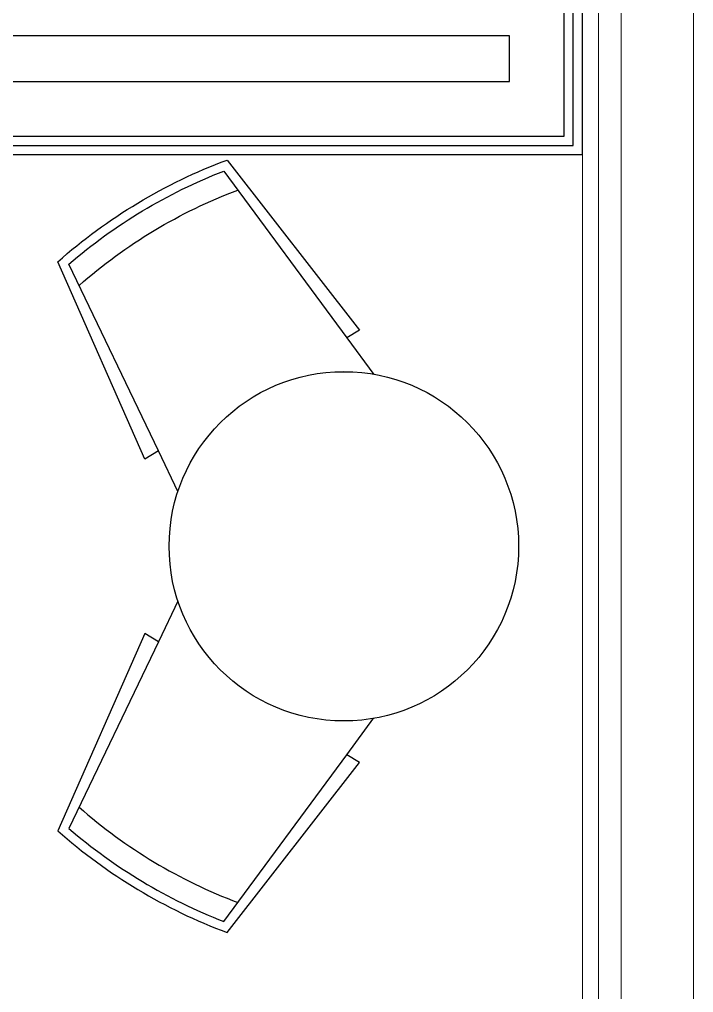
# Model space of a CAD drawing. Extents: x -678889171 to 586587, y -792238163 to 335485.
# Drawn here: x 91007 to 92485, y 61079 to 63212 of the extents above; entities that cross this region are included whole.
import ezdxf
from ezdxf.xclip import XClip

# ---------------------------------------------------------------- set-up
doc = ezdxf.new("R2010")
doc.units = 0
doc.header["$MEASUREMENT"] = 0
doc.header["$XCLIPFRAME"] = 2
doc.set_wipeout_variables(frame=1)
doc.layers.get('0').update_dxf_attribs({"color": 8})
for name, color, linetype in [('9TH-FURN$0$XR-A-TYP-3-4-6-8-10$0$I-FURN', 252, 'Continuous'), ('9TH-FURN$0$XR-A-TYP-3-4-6-8-10$0$I-FURN-CHAR', 252, 'Continuous'), ('9TH-FURN$0$XR-A-TYP-3-4-6-8-10$0$I-WIPEOUT', 252, 'Continuous'), ('XR-A-9TH-FLOOR$0$A-SITE-PATT', 252, 'Continuous'), ('XR-A-TYP 00(OUTER)$0$A-SEC-CLAD', 252, 'Continuous'), ('XR-A-TYP 00(OUTER)$0$A-WALL', 252, 'Continuous'), ('XR-A-TYP-4TH TO 10TH (OUTER)$0$A-DIM-IN', 252, 'Continuous')]:
    doc.layers.add(name, color=color, linetype=linetype)
doc.layers.add('XR-A-TYP 00(OUTER)$0$xref units$0$A-ELEV-P1', color=252, linetype='Continuous', lineweight=9)
doc.layers.add('XR-A-TYP 00(OUTER)$0$xref units$0$A-FLOR-HRAL-P2', color=252, linetype='Continuous', lineweight=20)

# ---------------------------------------------------------------- blocks, each defined once
blk = doc.blocks.new('9TH-FURN$0$XR-A-TYP-3-4-6-8-10$0$ch14')
for p, q in [((-216.5, 568.7), (-273.5, 99.7)), ((275.5, 99.7), (216.5, 568.7)), ((-273.5, 99.7), (-240.6, 99.7)), ((-240.6, 99.7), (-250, 0)), ((250, 0), (240.6, 99.7)), ((240.6, 99.7), (275.5, 99.7)), ((-250, 0), (250, 0))]:
    blk.add_line(p, q)
blk.add_lwpolyline([(240.6, 99.7), (198, 551.6, 0.085131), (-198, 551.6), (-240.6, 99.7)], format="xyb")
for radius, start, end in [(1191.6, 79.5305, 100.4695), (1121.6, 79.5773, 100.4227)]:
    blk.add_arc((0, -603.1), radius, start, end)
blk = doc.blocks.new('9TH-FURN$0$XR-A-TYP-3-4-6-8-10$0$A$C00AC6B19')
blk.add_wipeout([(30.03, 172.4), (64.59, 162.21), (64.59, 162.21), (91.39, 149.24), (91.39, 149.24), (123.02, 124.46), (141.24, 103.33), (158.24, 74.74), (166.52, 53.82), (174.23, 16.37), (174.66, -10.94), (171.17, -36.42), (166.32, -54.43), (160.69, -69.3), (152.85, -85.21), (152.85, -85.21), (139.26, -105.98), (116.06, -130.98), (98.74, -144.49), (64.05, -162.86), (38.6, -170.69), (22.52, -173.55), (-3.72, -174.96), (-21.24, -173.71), (-36.42, -171.17), (-67.55, -161.44), (-94.09, -147.55), (-119.91, -127.46), (-141.36, -103.17), (-157.24, -76.82), (-168.19, -48.34), (-173.63, -21.85), (-174.64, 11.22), (-174.64, 11.22), (-167.09, 52.03), (-156.2, 78.9), (-142.67, 101.34), (-117.04, 130.1), (-98.66, 144.54), (-73.61, 158.76), (-45.84, 168.89), (-1.76, 174.99), (36.42, 171.17)]).dxf.layer = '9TH-FURN$0$XR-A-TYP-3-4-6-8-10$0$I-WIPEOUT'
blk.add_circle((0, 0), 175)
blk = doc.blocks.new('XR-A-TYP 00(OUTER)')
at = {"layer": 'XR-A-TYP 00(OUTER)$0$A-SEC-CLAD'}
for points in [[(93378, 49393.7), (95041.3, 49393.7), (95041.3, 49813.7), (93378, 49813.7)], [(93378, 49413.7), (95021.3, 49413.7), (95021.3, 49793.7), (93378, 49793.7)]]:
    blk.add_lwpolyline(points, dxfattribs=at)
at = {"layer": 'XR-A-TYP 00(OUTER)$0$A-WALL'}
for points in [[(93270, 49433.7), (95001.3, 49433.7), (95001.3, 49773.7), (93270, 49773.7)], [(93270, 49553.7), (94881.3, 49553.7), (94881.3, 49653.7), (93270, 49653.7)]]:
    blk.add_lwpolyline(points, dxfattribs=at)
at = {"layer": 'XR-A-TYP 00(OUTER)$0$xref units$0$A-ELEV-P1'}
for p, q in [((95285, 45483.7), (95285, 53723.8)), ((95041.3, 45603.7), (95041.3, 53603.8))]:
    blk.add_line(p, q, dxfattribs=at)
at = {"layer": 'XR-A-TYP 00(OUTER)$0$xref units$0$A-FLOR-HRAL-P2'}
for p, q in [((95126.3, 45518.7), (95126.3, 53688.8)), ((95076.3, 45568.7), (95076.3, 53638.8))]:
    blk.add_line(p, q, dxfattribs=at)
blk = doc.blocks.new('XR-A-TYP-4TH TO 10TH (OUTER)')
at = {"layer": 'XR-A-TYP-4TH TO 10TH (OUTER)$0$A-DIM-IN'}
ref = blk.add_blockref('XR-A-TYP 00(OUTER)', (0, 0), dxfattribs=at)
XClip(ref).set_block_clipping_path([(19908.0302680896, -24395.0039034439), (141486.3941120692, 77630.6383366612)])

msp = doc.modelspace()

# ---------------------------------------------------------------- block references
at = {"layer": '9TH-FURN$0$XR-A-TYP-3-4-6-8-10$0$I-FURN-CHAR', "xscale": -1, "rotation": 30.98471601616486}
msp.add_blockref('9TH-FURN$0$XR-A-TYP-3-4-6-8-10$0$ch14', (91569.5, 62304.8), dxfattribs=at)
at = {"layer": '9TH-FURN$0$XR-A-TYP-3-4-6-8-10$0$I-FURN-CHAR', "rotation": 149.0152839838351}
msp.add_blockref('9TH-FURN$0$XR-A-TYP-3-4-6-8-10$0$ch14', (91569.5, 61809.9), dxfattribs=at)

# ---------------------------------------------------------------- next in the draw order: block references
at = {"layer": '9TH-FURN$0$XR-A-TYP-3-4-6-8-10$0$I-FURN', "xscale": 2.188000428559217, "yscale": 2.188000428559217, "zscale": 2.188000428559217, "rotation": 161.8976040777629}
msp.add_blockref('9TH-FURN$0$XR-A-TYP-3-4-6-8-10$0$A$C00AC6B19', (91718.2, 62057.4), dxfattribs=at)

# ---------------------------------------------------------------- next in the draw order: block references
at = {"layer": 'XR-A-9TH-FLOOR$0$A-SITE-PATT'}
msp.add_blockref('XR-A-TYP-4TH TO 10TH (OUTER)', (-2800.4, 13522.1), dxfattribs=at)

doc.saveas('drawing.dxf')
